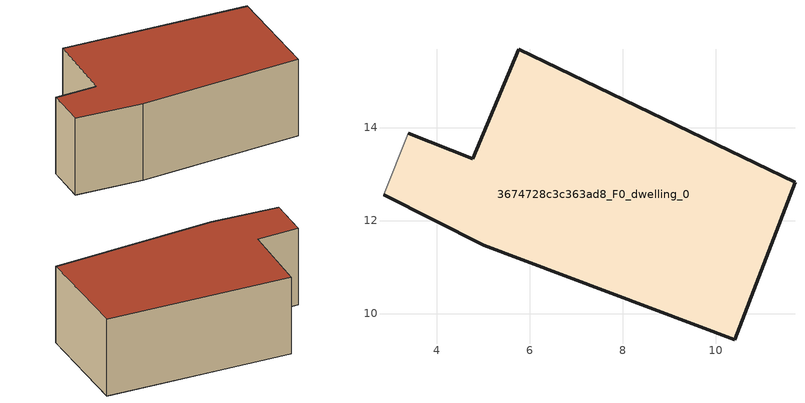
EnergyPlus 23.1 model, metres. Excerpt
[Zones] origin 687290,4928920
3674728c3c363ad8_F0_dwelling_0
 floor ground (EU_floor_Construction): 10.41,9.44 11.7,12.83 5.76,15.68 4.77,13.33 3.38,13.87 2.85,12.55 5.01,11.47 z0
 wall outside (EU_wall_Construction): 3.38,13.87 4.77,13.33 5.76,15.68 11.7,12.83 10.41,9.44 5.01,11.47 2.85,12.55 z0:3
 wall adiabatic (EU_wall_Construction): 2.85,12.55 3.38,13.87 z0:3
 roof outside (EU_roof_Construction): 11.7,12.83 10.41,9.44 5.01,11.47 2.85,12.55 3.38,13.87 4.77,13.33 5.76,15.68 z3
[Building]
EU S2 Campaign: North Axis=0; Terrain=City; Solar Distribution=FullExterior
[Site:Location]
Bologna: Latitude=44.5; Longitude=11.25; Time Zone=1; Elevation=37
[SizingPeriod:WeatherFileDays]
AnnualSizingPeriod: Begin Month=1; Begin Day of Month=1; End Month=12; End Day of Month=31; Day of Week for Start Day=Monday; Use Weather File Daylight Saving Period=No; Use Weather File Rain and Snow Indicators=No
[MATERIAL]
EU_InternalMass_Material: Roughness=MediumRough; Thickness=0.1; Conductivity=1; Density=1800; Specific Heat=900; Thermal Absorptance=0.9; Solar Absorptance=0.7; Visible Absorptance=0.7
[MATERIAL:NOMASS] Roughness=MediumRough; Thermal Absorptance=0.9; Solar Absorptance=0.7; Visible Absorptance=0.7
Name | Thermal Resistance
EU_wall_NoMass | 0.734017
EU_roof_NoMass | 0.658631
EU_floor_NoMass | 0.747526
[CONSTRUCTION]
EU_wall_Construction: EU_wall_NoMass
EU_roof_Construction: EU_roof_NoMass
EU_floor_Construction: EU_floor_NoMass
EU_InternalMass_Construction: EU_InternalMass_Material
[ZONE]
3674728c3c363ad8_F0_dwelling_0: Type=1; Multiplier=1; Ceiling Height=autocalculate; Volume=84.4431; Floor Area=autocalculate; Part of Total Floor Area=Yes
[INTERNALMASS]
3674728c3c363ad8_F0_dwelling_0_EU_InternalMass: Construction=EU_InternalMass_Construction; Zone or ZoneList=3674728c3c363ad8_F0_dwelling_0; Surface Area=28.1476
[OTHEREQUIPMENT]
EU_Step8_InternalGain_3674728c3c363ad8_F0_dwelling_0_f000: Fuel Type=Electricity; Zone or ZoneList or Space or SpaceList=3674728c3c363ad8_F0_dwelling_0; Schedule=EU_Step8_GainSchedule_3674728c3c363ad8_F0_dwelling_0_f000; Design Level Calculation Method=Watts/Area; Power per Zone Floor Area=1; Fraction Latent=0; Fraction Radiant=0; Fraction Lost=0; Carbon Dioxide Generation Rate=0; EndUse Subcategory=EU_Step8_InternalGains
[ZONEVENTILATION:DESIGNFLOWRATE]
EU_ConstantAir_3674728c3c363ad8_F0_dwelling_0: Zone or ZoneList or Space or SpaceList=3674728c3c363ad8_F0_dwelling_0; Schedule=EU_AlwaysOn; Design Flow Rate Calculation Method=AirChanges/Hour; Air Changes per Hour=0.656562; Ventilation Type=Natural; Fan Pressure Rise=0; Fan Total Efficiency=1; Constant Term Coefficient=1; Temperature Term Coefficient=0; Velocity Term Coefficient=0; Velocity Squared Term Coefficient=0; Minimum Indoor Temperature=-100; Maximum Indoor Temperature=100; Delta Temperature=-100; Minimum Outdoor Temperature=-100; Maximum Outdoor Temperature=100; Maximum Wind Speed=40
[HVACTEMPLATE:THERMOSTAT]
EU_HeatOnly_3674728c3c363ad8_F0_dwelling_0: Constant Heating Setpoint=20; Constant Cooling Setpoint=50
[HVACTEMPLATE:ZONE:IDEALLOADSAIRSYSTEM]
3674728c3c363ad8_F0_dwelling_0: Template Thermostat=EU_HeatOnly_3674728c3c363ad8_F0_dwelling_0; System Availability Schedule=EU_AlwaysOn; Maximum Heating Supply Air Temperature=50; Minimum Cooling Supply Air Temperature=13; Maximum Heating Supply Air Humidity Ratio=0.0156; Minimum Cooling Supply Air Humidity Ratio=0.0077; Heating Limit=NoLimit; Cooling Limit=NoLimit; Heating Availability Schedule=EU_AlwaysOn; Cooling Availability Schedule=EU_CoolingOff; Dehumidification Control Type=ConstantSensibleHeatRatio; Cooling Sensible Heat Ratio=0.7; Dehumidification Setpoint=60; Humidification Control Type=None; Humidification Setpoint=30; Outdoor Air Method=None; Outdoor Air Flow Rate per Person=0.00944; Outdoor Air Flow Rate per Zone Floor Area=0; Outdoor Air Flow Rate per Zone=0; Demand Controlled Ventilation Type=None; Outdoor Air Economizer Type=NoEconomizer; Heat Recovery Type=None; Sensible Heat Recovery Effectiveness=0.7; Latent Heat Recovery Effectiveness=0.65
[SIZING:ZONE]
3674728c3c363ad8_F0_dwelling_0: Zone Cooling Design Supply Air Temperature Input Method=SupplyAirTemperature; Zone Cooling Design Supply Air Temperature=13; Zone Heating Design Supply Air Temperature Input Method=SupplyAirTemperature; Zone Heating Design Supply Air Temperature=50; Zone Cooling Design Supply Air Humidity Ratio=0.008; Zone Heating Design Supply Air Humidity Ratio=0.008; Cooling Design Air Flow Method=DesignDay; Cooling Design Air Flow Rate=0; Cooling Minimum Air Flow per Zone Floor Area=0.000762; Cooling Minimum Air Flow=0; Cooling Minimum Air Flow Fraction=0.2; Heating Design Air Flow Method=DesignDay; Heating Design Air Flow Rate=0; Heating Maximum Air Flow per Zone Floor Area=0.002032; Heating Maximum Air Flow=0.141576; Heating Maximum Air Flow Fraction=0.3; Account for Dedicated Outdoor Air System=No; Dedicated Outdoor Air System Control Strategy=NeutralSupplyAir; Dedicated Outdoor Air Low Setpoint Temperature for Design=autosize; Dedicated Outdoor Air High Setpoint Temperature for Design=autosize; Zone Load Sizing Method=Sensible Load Only No Latent Load; Zone Latent Cooling Design Supply Air Humidity Ratio Input Method=HumidityRatioDifference; Zone Cooling Design Supply Air Humidity Ratio Difference=0.005; Zone Latent Heating Design Supply Air Humidity Ratio Input Method=HumidityRatioDifference; Zone Humidification Design Supply Air Humidity Ratio Difference=0.005
[SCHEDULE:CONSTANT]
Name | Hourly Value
EU_AlwaysOn | 1
EU_CoolingOff | 0
[SCHEDULE:FILE]
EU_Step8_GainSchedule_3674728c3c363ad8_F0_dwelling_0_f000: File=../../schedules/3674728c3c363ad8/3674728c3c363ad8_F0_dwelling_0_f000_gain.csv; Column Number=1; Rows to Skip at Top=0; Number of Hours of Data=8760; Column Separator=Comma; Interpolate to Timestep=No; Minutes per Item=60; Adjust Schedule for Daylight Savings=Yes
